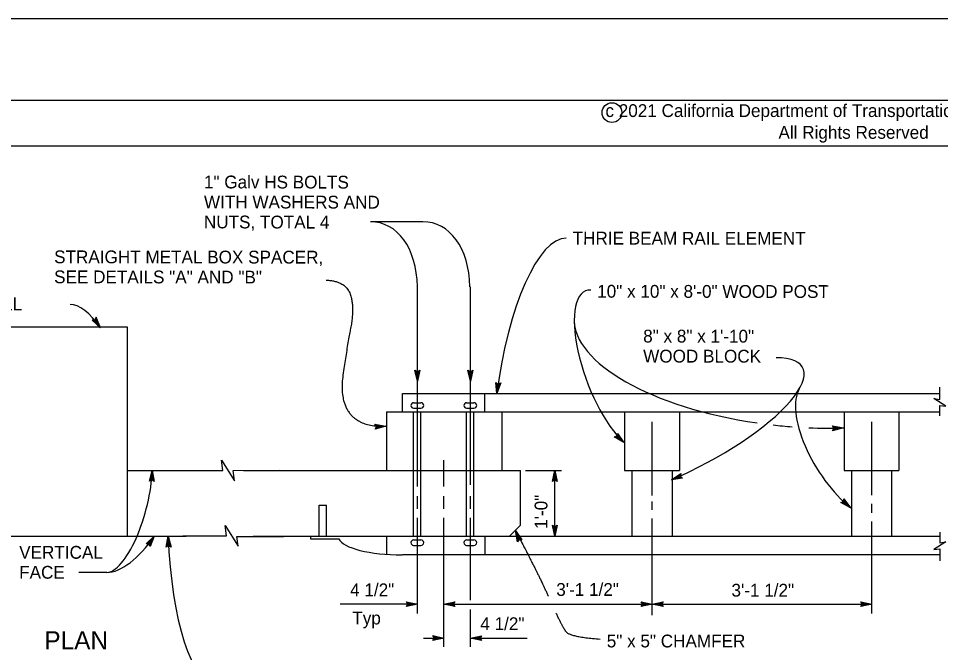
# Model space of a CAD drawing. Extents: x -894 to 866, y -476 to 714.
# Drawn here: x -491 to 14, y 367 to 714 of the extents above; entities that cross this region are included whole.
import ezdxf

# ---------------------------------------------------------------- set-up
doc = ezdxf.new("R2010")
doc.units = 0
for name, color, linetype in [('10 Sheet Format', 7, 'Continuous'), ('56 Stage 3 Anno', 7, 'Continuous'), ('57 Undefined', 7, 'Continuous'), ('60 Nongeo Data', 7, 'Continuous')]:
    doc.layers.add(name, color=color, linetype=linetype)

msp = doc.modelspace()

# ---------------------------------------------------------------- linework, layer by layer
at = {"layer": '10 Sheet Format'}
msp.add_line((-813.45, 643.96), (811.55, 643.96), dxfattribs=at)
for points in [[(-894.04, 713.56), (865.96, 713.56), (865.96, -476.44), (-894.04, -476.44)], [(-863.43, 668.96), (836.57, 668.96), (836.57, -431.04), (-863.43, -431.04)], [(-863.43, 668.96), (836.57, 668.96), (836.57, -431.04), (-863.43, -431.04)]]:
    msp.add_lwpolyline(points, close=True, dxfattribs=at)
msp.add_circle((-166.11, 662.08), 5.42, dxfattribs=at)
msp.add_circle((-166.11, 662.08), 5.42, dxfattribs=at)
at = {"layer": '56 Stage 3 Anno'}
for p, q in [((-269.54, 602.3), (-298.21, 602.3)), ((-272.51, 515.18), (-272.51, 566.9)), ((-243.51, 515.18), (-243.51, 566.9)), ((-448.18, 550.16), (-448.81, 548.74)), ((-446.62, 545.63), (-448.34, 549.76)), ((-445.82, 544.49), (-448.18, 550.16)), ((-448.18, 550.16), (-448.18, 550.16)), ((-448.81, 548.74), (-450.37, 548.63)), ((-450.37, 548.63), (-450.37, 548.63)), ((-450.37, 548.63), (-445.82, 544.49)), ((-449.95, 548.66), (-446.61, 545.62)), ((-449.52, 548.67), (-447.41, 546.75)), ((-449.14, 548.73), (-448.2, 547.88)), ((-448.2, 547.88), (-448.68, 549.02)), ((-447.41, 546.75), (-448.52, 549.42)), ((-445.82, 544.49), (-445.82, 544.49)), ((-272.51, 515.18), (-273.84, 521.18)), ((-273.84, 521.18), (-273.84, 521.18)), ((-273.84, 521.18), (-272.51, 520.38)), ((-272.51, 516.57), (-273.48, 520.94)), ((-272.51, 517.94), (-273.13, 520.76)), ((-272.5, 519.32), (-272.77, 520.53)), ((-272.51, 520.38), (-271.17, 521.18)), ((-271.17, 521.18), (-272.51, 515.18)), ((-271.52, 520.96), (-272.51, 516.56)), ((-271.88, 520.73), (-272.51, 517.94)), ((-272.23, 520.55), (-272.5, 519.32)), ((-271.17, 521.18), (-271.17, 521.18)), ((-243.51, 515.18), (-244.84, 521.18)), ((-244.84, 521.18), (-244.84, 521.18)), ((-244.84, 521.18), (-243.51, 520.38)), ((-243.51, 516.57), (-244.48, 520.94)), ((-243.51, 517.94), (-244.13, 520.76)), ((-243.51, 519.32), (-243.77, 520.53)), ((-243.51, 520.38), (-242.17, 521.18)), ((-242.17, 521.18), (-243.51, 515.18)), ((-242.52, 520.96), (-243.51, 516.56)), ((-242.88, 520.73), (-243.51, 517.94)), ((-243.23, 520.55), (-243.51, 519.32)), ((-242.17, 521.18), (-242.17, 521.18)), ((-272.51, 457.68), (-272.51, 515.18)), ((-272.51, 515.18), (-272.51, 515.18)), ((-243.51, 458.58), (-243.51, 515.18)), ((-243.51, 515.18), (-243.51, 515.18)), ((-229.56, 514.58), (-229.56, 514.58)), ((-228.99, 508.46), (-229.56, 514.58)), ((-229.56, 514.58), (-228.34, 513.62)), ((-229.24, 514.32), (-228.82, 509.84)), ((-226.91, 514.25), (-228.99, 508.46)), ((-228.64, 511.2), (-228.91, 514.07)), ((-228.82, 509.83), (-227.29, 514.08)), ((-227.67, 513.91), (-228.64, 511.2)), ((-228.58, 513.81), (-228.47, 512.57)), ((-228.47, 512.57), (-228.05, 513.75)), ((-228.34, 513.62), (-226.91, 514.25)), ((-226.91, 514.25), (-226.91, 514.25)), ((-228.99, 508.46), (-228.99, 508.46)), ((-144.04, 452.78), (-144.04, 492.94)), ((-44.72, 489.52), (-45.56, 490.83)), ((-45.56, 490.83), (-45.56, 490.83)), ((-45.56, 490.83), (-39.52, 489.68)), ((-39.52, 489.68), (-45.47, 488.16)), ((-45.47, 488.16), (-44.72, 489.52)), ((-45.33, 490.48), (-40.9, 489.64)), ((-40.91, 489.64), (-45.25, 488.53)), ((-45.09, 490.13), (-42.28, 489.6)), ((-42.28, 489.6), (-45.08, 488.88)), ((-44.9, 489.79), (-43.66, 489.55)), ((-43.66, 489.55), (-44.86, 489.25)), ((-39.52, 489.68), (-39.52, 489.68)), ((-24.04, 452.93), (-24.04, 492.94)), ((-164.86, 484.72), (-163.37, 485.17)), ((-159.52, 481.68), (-164.86, 484.72)), ((-164.86, 484.72), (-164.86, 484.72)), ((-160.55, 482.61), (-164.44, 484.83)), ((-161.56, 483.54), (-164.08, 484.97)), ((-162.59, 484.47), (-163.66, 485.08)), ((-163.37, 485.17), (-163.07, 486.7)), ((-163.31, 485.49), (-162.59, 484.47)), ((-163.21, 485.87), (-161.56, 483.54)), ((-163.14, 486.29), (-160.54, 482.61)), ((-163.07, 486.7), (-163.07, 486.7)), ((-163.07, 486.7), (-159.52, 481.68)), ((-45.47, 488.16), (-45.47, 488.16)), ((-159.52, 481.68), (-159.52, 481.68)), ((-258.01, 457.74), (-258.01, 472.12)), ((-419.06, 460.51), (-417.52, 466.46)), ((-418.69, 460.71), (-417.56, 465.08)), ((-417.56, 465.07), (-416.74, 460.67)), ((-417.52, 466.46), (-417.52, 466.46)), ((-417.52, 466.46), (-416.39, 460.42)), ((-213.45, 466.46), (-193.71, 466.46)), ((-198.67, 460.46), (-197.33, 466.46)), ((-198.31, 460.68), (-197.33, 465.08)), ((-197.33, 430.46), (-197.33, 466.46)), ((-197.33, 466.46), (-197.33, 466.46)), ((-197.33, 466.46), (-196, 460.46)), ((-197.32, 465.07), (-196.35, 460.7)), ((-133.52, 461.22), (-128.46, 464.72)), ((-128.53, 464.31), (-132.23, 461.75)), ((-128.46, 464.72), (-128.7, 463.18)), ((-128.46, 464.72), (-128.46, 464.72)), ((-417.69, 461.26), (-419.06, 460.51)), ((-419.06, 460.51), (-419.06, 460.51)), ((-418.33, 460.94), (-417.61, 463.7)), ((-417.97, 461.1), (-417.66, 462.32)), ((-416.39, 460.42), (-417.69, 461.26)), ((-417.66, 462.32), (-417.43, 461.1)), ((-417.61, 463.7), (-417.08, 460.85)), ((-416.39, 460.42), (-416.39, 460.42)), ((-197.33, 461.26), (-198.67, 460.46)), ((-198.67, 460.46), (-198.67, 460.46)), ((-197.95, 460.91), (-197.33, 463.7)), ((-197.6, 461.09), (-197.33, 462.32)), ((-197.33, 463.7), (-196.7, 460.87)), ((-197.33, 462.32), (-197.06, 461.11)), ((-196, 460.46), (-197.33, 461.26)), ((-196, 460.46), (-196, 460.46)), ((-127.46, 462.24), (-133.52, 461.22)), ((-133.52, 461.22), (-133.52, 461.22)), ((-132.24, 461.74), (-127.79, 462.49)), ((-130.96, 462.26), (-128.59, 463.9)), ((-128.12, 462.74), (-130.96, 462.26)), ((-128.66, 463.49), (-129.68, 462.78)), ((-129.68, 462.78), (-128.45, 462.99)), ((-128.7, 463.18), (-127.46, 462.24)), ((-127.46, 462.24), (-127.46, 462.24)), ((-272.51, 445.41), (-272.51, 452.33)), ((-258.01, 445.41), (-258.01, 452.33)), ((-243.51, 445.41), (-243.51, 452.33)), ((-144.04, 444.81), (-144.04, 449.43)), ((-40.94, 448.96), (-39.46, 449.43)), ((-40.94, 448.96), (-40.94, 448.96)), ((-35.54, 446.02), (-40.94, 448.96)), ((-40.54, 449.08), (-36.59, 446.93)), ((-37.62, 447.84), (-40.15, 449.21)), ((-39.76, 449.34), (-38.66, 448.74)), ((-39.46, 449.43), (-39.19, 450.97)), ((-38.66, 448.74), (-39.41, 449.75)), ((-39.33, 450.16), (-37.62, 447.84)), ((-36.58, 446.93), (-39.26, 450.56)), ((-39.19, 450.97), (-39.19, 450.97)), ((-39.19, 450.97), (-35.54, 446.02)), ((-35.54, 446.02), (-35.54, 446.02)), ((-24.04, 443.3), (-24.04, 448.12)), ((-272.51, 388.3), (-272.51, 440.6)), ((-258.01, 370.07), (-258.01, 440.6)), ((-243.51, 395.47), (-243.51, 440.6)), ((-144.04, 387.23), (-144.04, 440.23)), ((-197.33, 430.46), (-198.66, 436.46)), ((-198.66, 436.46), (-198.66, 436.46)), ((-198.66, 436.46), (-197.33, 435.66)), ((-197.33, 431.85), (-198.3, 436.23)), ((-197.32, 433.22), (-197.95, 436.05)), ((-197.32, 434.61), (-197.59, 435.81)), ((-197.33, 435.66), (-195.99, 436.46)), ((-195.99, 436.46), (-197.33, 430.46)), ((-196.34, 436.24), (-197.32, 431.84)), ((-196.7, 436.01), (-197.32, 433.22)), ((-197.05, 435.84), (-197.32, 434.61)), ((-195.99, 436.46), (-195.99, 436.46)), ((-24.04, 388.3), (-24.04, 438.49)), ((-420.91, 426.29), (-416.4, 430.46)), ((-420.5, 426.26), (-417.18, 429.33)), ((-417.19, 429.32), (-418.88, 425.17)), ((-416.4, 430.46), (-418.72, 424.77)), ((-416.4, 430.46), (-416.4, 430.46)), ((-409.94, 424.42), (-408.82, 430.46)), ((-409.59, 424.65), (-408.77, 429.08)), ((-408.82, 430.46), (-408.82, 430.46)), ((-408.82, 430.46), (-407.27, 424.51)), ((-408.77, 429.07), (-407.64, 424.74)), ((-217.79, 427.45), (-218.81, 433.52)), ((-218.81, 433.52), (-218.81, 433.52)), ((-218.81, 433.52), (-215.31, 428.46)), ((-217.54, 427.79), (-218.29, 432.24)), ((-218.28, 432.23), (-215.74, 428.54)), ((-216.85, 428.7), (-217.79, 427.45)), ((-217.3, 428.14), (-217.77, 430.96)), ((-217.77, 430.96), (-216.12, 428.58)), ((-217.04, 428.44), (-217.25, 429.68)), ((-217.25, 429.68), (-216.55, 428.66)), ((-215.32, 428.46), (-216.85, 428.7)), ((-197.33, 430.46), (-197.33, 430.46)), ((-419.36, 426.19), (-420.91, 426.29)), ((-420.91, 426.29), (-420.91, 426.29)), ((-420.07, 426.25), (-417.97, 428.19)), ((-419.68, 426.2), (-418.76, 427.06)), ((-418.72, 424.77), (-419.36, 426.19)), ((-418.76, 427.06), (-419.23, 425.91)), ((-417.97, 428.19), (-419.06, 425.51)), ((-418.72, 424.77), (-418.72, 424.77)), ((-408.63, 425.26), (-409.94, 424.42)), ((-409.94, 424.42), (-409.94, 424.42)), ((-409.24, 424.89), (-408.72, 427.7)), ((-408.9, 425.08), (-408.67, 426.32)), ((-408.72, 427.7), (-407.99, 424.9)), ((-408.67, 426.32), (-408.36, 425.12)), ((-407.27, 424.51), (-408.63, 425.26)), ((-407.27, 424.51), (-407.27, 424.51)), ((-217.79, 427.45), (-217.79, 427.45)), ((-215.32, 428.46), (-215.32, 428.46)), ((-442.36, 410.64), (-457.65, 410.65)), ((-277.71, 393.3), (-278.51, 394.64)), ((-278.51, 394.64), (-278.51, 394.64)), ((-278.51, 394.64), (-272.51, 393.3)), ((-278.29, 394.28), (-273.89, 393.3)), ((-278.06, 393.93), (-275.27, 393.3)), ((-277.88, 393.58), (-276.65, 393.3)), ((-258.01, 393.3), (-252.01, 394.63)), ((-256.62, 393.3), (-252.24, 394.27)), ((-255.25, 393.3), (-252.42, 393.93)), ((-253.86, 393.3), (-252.66, 393.57)), ((-252.01, 394.63), (-252.81, 393.3)), ((-252.01, 394.63), (-252.01, 394.63)), ((-149.24, 393.3), (-150.04, 394.64)), ((-150.04, 394.64), (-150.04, 394.64)), ((-150.04, 394.64), (-144.04, 393.3)), ((-149.82, 394.28), (-145.42, 393.3)), ((-149.59, 393.93), (-146.8, 393.3)), ((-149.41, 393.58), (-148.18, 393.3)), ((-144.04, 393.3), (-138.04, 394.63)), ((-142.65, 393.3), (-138.27, 394.27)), ((-141.27, 393.3), (-138.45, 393.93)), ((-139.89, 393.3), (-138.68, 393.57)), ((-138.04, 394.63), (-138.84, 393.3)), ((-138.04, 394.63), (-138.04, 394.63)), ((-29.24, 393.3), (-30.04, 394.64)), ((-30.04, 394.64), (-30.04, 394.64)), ((-30.04, 394.64), (-24.04, 393.3)), ((-29.82, 394.28), (-25.42, 393.3)), ((-29.59, 393.93), (-26.8, 393.3)), ((-29.41, 393.58), (-28.18, 393.3)), ((-272.51, 393.3), (-314.77, 393.3)), ((-272.51, 393.3), (-278.51, 391.97)), ((-278.51, 391.97), (-277.71, 393.3)), ((-278.51, 391.97), (-278.51, 391.97)), ((-273.9, 393.3), (-278.27, 392.33)), ((-275.27, 393.3), (-278.1, 392.68)), ((-276.65, 393.3), (-277.86, 393.04)), ((-272.51, 393.3), (-272.51, 393.3)), ((-252.01, 391.96), (-258.01, 393.3)), ((-258.01, 393.3), (-258.01, 393.3)), ((-258.01, 393.3), (-144.04, 393.3)), ((-252.23, 392.32), (-256.63, 393.3)), ((-252.46, 392.68), (-255.25, 393.3)), ((-252.64, 393.02), (-253.86, 393.3)), ((-252.81, 393.3), (-252.01, 391.96)), ((-252.01, 391.96), (-252.01, 391.96)), ((-243.51, 370.07), (-243.51, 390.34)), ((-144.04, 393.3), (-150.04, 391.97)), ((-150.04, 391.97), (-149.24, 393.3)), ((-150.04, 391.97), (-150.04, 391.97)), ((-145.43, 393.3), (-149.8, 392.33)), ((-146.8, 393.3), (-149.62, 392.68)), ((-148.18, 393.3), (-149.39, 393.04)), ((-144.04, 393.3), (-24.04, 393.3)), ((-144.04, 393.3), (-144.04, 393.3)), ((-138.04, 391.96), (-144.04, 393.3)), ((-144.04, 393.3), (-144.04, 393.3)), ((-138.25, 392.32), (-142.66, 393.3)), ((-138.49, 392.68), (-141.27, 393.3)), ((-138.66, 393.02), (-139.89, 393.3)), ((-138.84, 393.3), (-138.04, 391.96)), ((-138.04, 391.96), (-138.04, 391.96)), ((-24.04, 393.3), (-30.04, 391.97)), ((-30.04, 391.97), (-29.24, 393.3)), ((-30.04, 391.97), (-30.04, 391.97)), ((-25.43, 393.3), (-29.81, 392.33)), ((-26.8, 393.3), (-29.63, 392.68)), ((-28.18, 393.3), (-29.39, 393.04)), ((-24.04, 393.3), (-24.04, 393.3)), ((-269.26, 374.76), (-258.01, 374.76)), ((-264.01, 376.1), (-264.01, 376.1)), ((-263.21, 374.76), (-264.01, 376.1)), ((-264.01, 376.1), (-258.01, 374.76)), ((-258.01, 374.76), (-264.01, 373.43)), ((-264.01, 373.43), (-263.21, 374.76)), ((-264.01, 373.43), (-264.01, 373.43)), ((-259.38, 374.76), (-263.8, 375.74)), ((-263.79, 373.78), (-259.4, 374.76)), ((-263.58, 375.39), (-260.77, 374.76)), ((-260.77, 374.76), (-263.58, 374.14)), ((-262.15, 374.76), (-263.37, 375.04)), ((-263.37, 374.49), (-262.15, 374.76)), ((-258.01, 374.76), (-258.01, 374.76)), ((-243.51, 374.76), (-237.51, 376.09)), ((-243.51, 374.76), (-243.51, 374.76)), ((-237.51, 373.42), (-243.51, 374.76)), ((-243.51, 374.76), (-212.4, 374.76)), ((-242.13, 374.76), (-237.72, 373.77)), ((-237.72, 375.73), (-242.12, 374.76)), ((-240.75, 374.76), (-237.94, 375.38)), ((-237.93, 374.13), (-240.75, 374.76)), ((-238.15, 375.03), (-239.36, 374.76)), ((-239.36, 374.76), (-238.14, 374.48)), ((-237.51, 376.09), (-238.31, 374.76)), ((-238.31, 374.76), (-237.51, 373.42)), ((-237.51, 376.09), (-237.51, 376.09)), ((-237.51, 373.42), (-237.51, 373.42))]:
    msp.add_line(p, q, dxfattribs=at)
msp.add_lwpolyline([(-295.71, 491.7), (-289.77, 490.57), (-295.62, 489.07), (-295.43, 489.42), (-291.13, 490.53), (-295.49, 491.35), (-295.27, 491.01), (-292.48, 490.49), (-295.23, 489.78), (-295.03, 490.14), (-293.84, 490.44), (-295.05, 490.67), (-294.88, 490.4), (-295.62, 489.07), (-294.88, 490.4)], close=True, dxfattribs=at)
for centre, major_axis, ratio, start_param, end_param in [((-303.82, 557.22), (-10.89, -44.51), 0.660007, 1.947391, 3.316409), ((-275.15, 557.22), (-10.89, -44.51), 0.660007, 1.947391, 3.316409), ((-201.12, 504.53), (-11.04, -88.88), 0.315035, 3.176371, 4.708664), ((-163.91, 520.91), (16.46, -43.76), 0.361176, 2.984889, 5.671181), ((-451.4, 524.75), (13.44, -31.93), 0.416868, 2.051608, 2.974521), ((-72.33, 538.2), (114.3, -12.7), 0.410803, 3.176233, 4.632972), ((-129.58, 488.09), (-67.88, -34.5), 0.297514, 1.363332, 3.674586), ((-36.74, 476.89), (23.9, -37.24), 0.443038, 3.357232, 5.358506), ((-72.33, 538.2), (114.3, -12.7), 0.410803, 4.70836, 4.800315), ((-72.33, 538.2), (114.3, -12.7), 0.410803, 4.879913, 5.048846), ((-433.74, 448.36), (-9.98, -37.56), 0.342046, 0.101763, 2.162015), ((-426.97, 455.81), (-19.71, -44.3), 0.446989, 0.199731, 1.171248), ((-383.21, 440.47), (-0.56, 90.75), 0.28458, 1.679577, 3.141593)]:
    msp.add_ellipse(centre, major_axis=major_axis, ratio=ratio, start_param=start_param, end_param=end_param, dxfattribs=at)
for points in [[(-322.36, 570.49), (-312.09, 570.05), (-306.73, 556.2), (-311.2, 532.99), (-315.21, 504.41), (-303.16, 490.13), (-289.77, 490.57)], [(-218.81, 433.52), (-209.96, 416.48), (-204.7, 405.87), (-200.89, 397.68)], [(-196.72, 388.45), (-193.26, 380.99), (-189.23, 375.52), (-172.49, 374.2)]]:
    msp.add_open_spline(points, degree=2, dxfattribs=at)
at = {"layer": '60 Nongeo Data'}
for p, q in [((-519.81, 544.94), (-431.18, 544.94)), ((-431.18, 544.94), (-431.18, 430.46)), ((13.23, 505.3), (13.23, 511.88)), ((-280.65, 508.46), (13.23, 508.46)), ((-280.57, 498.46), (-280.57, 508.46)), ((-235.57, 498.46), (-235.57, 508.46)), ((-274.57, 503.46), (-270.57, 503.46)), ((-274.57, 500.46), (-270.57, 500.46)), ((-245.57, 503.46), (-241.57, 503.46)), ((-245.57, 500.46), (-241.57, 500.46)), ((13.23, 496.3), (13.23, 502.02)), ((13.23, 496.3), (13.23, 502.02)), ((-289.49, 498.46), (13.23, 498.46)), ((-289.49, 498.46), (-289.49, 466.46)), ((-274.57, 430.46), (-274.57, 498.46)), ((-270.57, 430.46), (-270.57, 498.46)), ((-245.57, 430.46), (-245.57, 498.46)), ((-241.57, 430.46), (-241.57, 498.46)), ((-226.36, 498.46), (-226.36, 466.46)), ((-159.15, 498.46), (-159.15, 466.46)), ((-129.15, 498.46), (-129.15, 466.46)), ((-41.15, 498.46), (-9.16, 498.46)), ((-39.15, 498.46), (-39.15, 466.46)), ((-9.16, 498.46), (-9.16, 466.46)), ((-431.18, 466.46), (-394.89, 466.46)), ((-403.27, 466.32), (-378.94, 466.44)), ((-373.28, 466.47), (-348.19, 466.6)), ((-367.54, 466.46), (-216.03, 466.46)), ((-216.03, 436.46), (-216.03, 466.46)), ((-159.15, 466.46), (-129.15, 466.46)), ((-155.15, 466.46), (-155.15, 430.68)), ((-133.15, 466.46), (-133.15, 430.68)), ((-39.15, 466.46), (-9.16, 466.46)), ((-35.16, 466.46), (-35.16, 430.68)), ((-13.16, 466.46), (-13.16, 430.68)), ((-326.27, 430.42), (-326.27, 447.42)), ((-326.27, 447.42), (-322.27, 447.42)), ((-322.27, 430.42), (-322.27, 447.42)), ((-216.03, 436.46), (-222.07, 430.42)), ((-519.83, 430.46), (-398.93, 430.46)), ((-400.87, 430.66), (-376.89, 430.66)), ((-371.19, 430.39), (-345.79, 430.39)), ((-362.37, 430.46), (-222.03, 430.46)), ((-331.04, 430.42), (-331.04, 429)), ((-331.04, 429), (-315.49, 429)), ((-289.49, 430.46), (-289.49, 420.68)), ((-235.57, 430.46), (-235.57, 420.46)), ((-222.03, 430.46), (13.23, 430.46)), ((13.23, 432.62), (13.23, 426.9)), ((-274.57, 428.46), (-270.57, 428.46)), ((-274.57, 425.46), (-270.57, 425.46)), ((-245.57, 428.46), (-241.57, 428.46)), ((-245.57, 425.46), (-241.57, 425.46)), ((-280.65, 420.46), (13.23, 420.46)), ((13.23, 423.63), (13.23, 417.04)), ((13.23, 423.63), (13.23, 417.04))]:
    msp.add_line(p, q, dxfattribs=at)
for points in [[(13.23, 502.02), (16.51, 501.61), (9.96, 505.71), (13.23, 505.3)], [(-378.94, 466.44), (-379.68, 472.1), (-372.54, 460.81), (-373.28, 466.47)], [(-376.89, 430.7), (-377.6, 436.36), (-370.52, 425.04), (-371.19, 430.39)], [(13.23, 426.9), (16.51, 427.31), (9.96, 423.22), (13.23, 423.63)]]:
    msp.add_lwpolyline(points, dxfattribs=at)
for centre, start, end in [((-274.57, 501.96), 90, 270), ((-270.57, 501.96), 270, 90), ((-245.57, 501.96), 90, 270), ((-241.57, 501.96), 270, 90), ((-274.57, 426.96), 90, 270), ((-270.57, 426.96), 270, 90), ((-245.57, 426.96), 90, 270), ((-241.57, 426.96), 270, 90)]:
    msp.add_arc(centre, 1.5, start, end, dxfattribs=at)
msp.add_ellipse((-280.76, 430.24), major_axis=(-35, 0), ratio=0.285714, start_param=0.12432, end_param=1.570796, dxfattribs=at)

# ---------------------------------------------------------------- texts
at = {"layer": '10 Sheet Format'}
for s, p in [('c 2021 California Department of Transportation', (-169.66, 659.67)), ('c 2021 California Department of Transportation', (-169.66, 659.67)), ('All Rights Reserved', (-75.03, 647.77)), ('All Rights Reserved', (-75.03, 647.77))]:
    msp.add_text(s, height=7, dxfattribs=at).set_placement(p)
at = {"layer": '57 Undefined'}
for s, rotation, p in [('1" Galv HS BOLTS', 359.9243, (-389.26, 620.66)), ('WITH WASHERS AND', 359.9243, (-389.27, 609.73)), ('NUTS, TOTAL 4', 359.9243, (-389.29, 598.79)), ('THRIE BEAM RAIL ELEMENT', 359.9243, (-187.6, 589.97)), ('STRAIGHT METAL BOX SPACER,', 359.9243, (-471.19, 579.72)), ('SEE DETAILS "A" AND "B"', 359.9243, (-471.21, 568.79)), ('10" x 10" x 8\'-0" WOOD POST', 359.9243, (-174.18, 560.9)), ('CONCRETE ABUTMENT OR WALL', 359.9243, (-640.06, 554.21)), ('8" x 8" x 1\'-10"', 359.9243, (-149.02, 536.39)), ('WOOD BLOCK', 359.9243, (-149.03, 525.46)), ('1\'-0"', 90, (-201.39, 434.51)), ('VERTICAL', 359.9243, (-490.31, 418.2)), ('FACE', 359.9243, (-490.32, 407.27))]:
    msp.add_text(s, height=7, rotation=rotation, dxfattribs=at).set_placement(p)
for s, height, p in [('4 1/2"', 7, (-309.31, 397.64)), ('3\'-1 1/2"', 7, (-196.54, 397.86)), ('3\'-1 1/2"', 7, (-100.73, 397.44)), ('Typ', 7, (-308.1, 382.23)), ('4 1/2"', 7, (-238.1, 379.14)), ('PLAN', 10, (-476.58, 368.54)), ('5" x 5" CHAMFER', 7, (-168.94, 369.67))]:
    msp.add_text(s, height=height, dxfattribs=at).set_placement(p)

doc.saveas('drawing.dxf')
